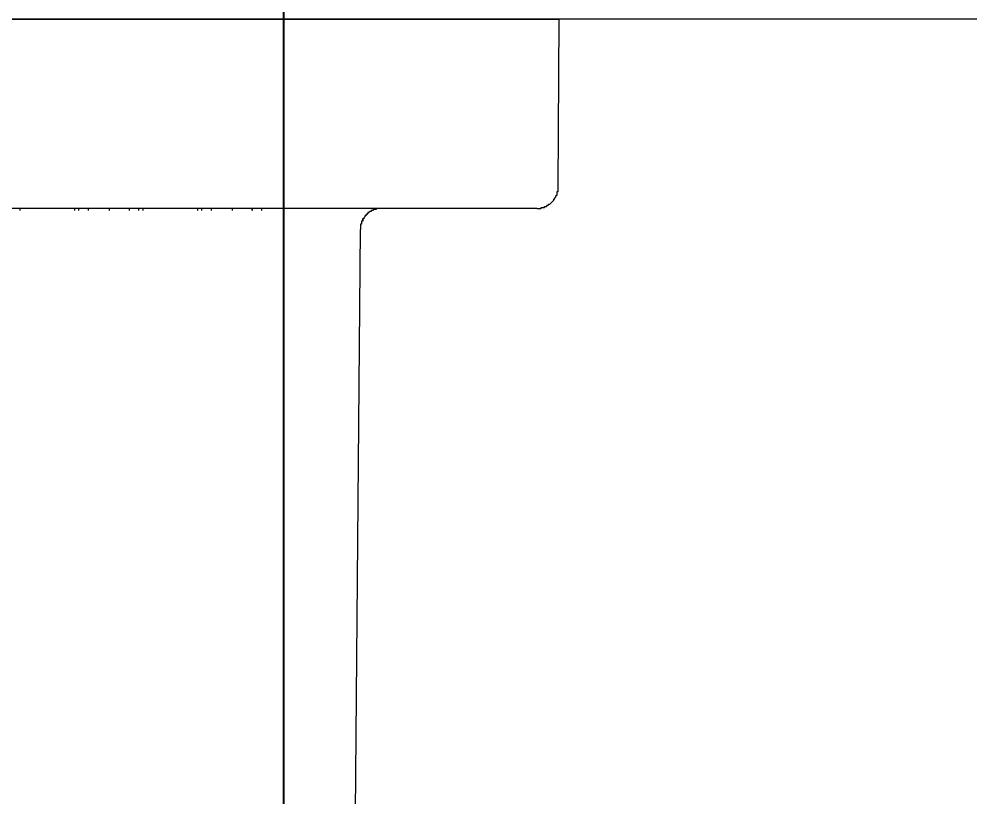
# Model space of a CAD drawing. Header units: millimetres. Extents: x -8913 to 62688, y -13000 to 43000.
# Drawn here: x 40664.29 to 40711.8, y 15136.17 to 15175.02 of the extents above; entities that cross this region are included whole.
import ezdxf

# ---------------------------------------------------------------- set-up
doc = ezdxf.new("R2010")
doc.units = ezdxf.units.MM
doc.header["$MEASUREMENT"] = 0
doc.header["$PDMODE"] = 1
doc.linetypes.add('1735 X DT-5BR-Grids$0$CENTER2', pattern=[28.575, 19.05, -3.175, 3.175, -3.175])
for name, color, linetype, lineweight in [('07--DIM-2', 2, 'Continuous', 25), ('1735 X DT-5BR-FFP$0$M--PLASTER-0', 8, 'Continuous', 9), ('1735 X DT-5BR-FFP$0$N--SANITARY-2', 9, 'Continuous', 18), ('1735 X DT-5BR-Grids$0$08--SECTREF-LINE', 7, 'Continuous', 25), ('N--DRAINPOINT', 251, 'Continuous', 18), ('N--SANITARY-1', 9, 'Continuous', 18), ('Z--X-REF', 7, 'Continuous', 0)]:
    doc.layers.add(name, color=color, linetype=linetype, lineweight=lineweight)
doc.styles.add('ISO', font='isocp2.shx', dxfattribs={"width": 0.8})
doc.dimstyles.new('1-100_AR', dxfattribs={"dimtxt": 225, "dimasz": 100, "dimexe": 100, "dimexo": 100, "dimgap": 0, "dimtad": 0, "dimdec": 0, "dimzin": 12, "dimdsep": 46, "dimtxsty": 'ISO', "dimblk": 'ARCHTICK', "dimcen": 100, "dimdle": 100, "dimclrd": 8, "dimclre": 9, "dimclrt": 2, "dimadec": 0, "dimazin": 0, "dimtfac": 1, "dimtdec": 0, "dimtmove": 0, "dimatfit": 2, "dimldrblk": 'ARCHTICK', "dimfxl": 1, "dimtvp": 0.75, "dimtolj": 1, "dimtzin": 12, "dimlwd": 9, "dimlwe": 9, "dimarcsym": 0})

# ---------------------------------------------------------------- blocks, each defined once
blk = doc.blocks.new('1735 X DT-5BR-FFP$0$A$C491B616C')
at = {"lineweight": 9, "ltscale": 5}
for points in [[(-35.197, 0), (32.708, 0)], [(32.623, -13.643), (32.708, 0)], [(30.92, -15.348), (31.006, -15.348), (31.089, -15.348), (31.175, -15.348), (31.261, -15.348), (31.261, -15.263), (31.347, -15.263), (31.43, -15.263), (31.516, -15.263), (31.516, -15.179), (31.602, -15.179), (31.685, -15.179), (31.771, -15.093), (31.857, -15.093), (31.857, -15.007), (31.943, -15.007), (32.026, -14.921), (32.112, -14.838), (32.198, -14.752), (32.281, -14.666), (32.281, -14.581), (32.367, -14.581), (32.367, -14.497), (32.453, -14.411), (32.453, -14.325), (32.539, -14.24), (32.539, -14.154), (32.539, -14.07), (32.539, -13.984), (32.623, -13.984), (32.623, -13.899), (32.623, -13.813), (32.623, -13.729), (32.623, -13.643)], [(-1.201, -15.348), (-33.323, -15.348)], [(-11, -15.52), (-11, -15.348)], [(-6.568, -15.52), (-6.568, -15.348)], [(-6.229, -15.52), (-6.229, -15.348)], [(-5.462, -15.52), (-5.462, -15.348)], [(-3.757, -15.52), (-3.757, -15.348)], [(-2.139, -15.52), (-2.139, -15.348)], [(-1.371, -15.52), (-1.371, -15.348)], [(30.92, -15.348), (-1.201, -15.348)], [(-1.032, -15.52), (-1.032, -15.348)], [(3.4, -15.52), (3.4, -15.348)], [(3.74, -15.52), (3.74, -15.348)], [(4.506, -15.52), (4.506, -15.348)], [(6.212, -15.52), (6.212, -15.348)], [(7.829, -15.52), (7.829, -15.348)], [(8.597, -15.52), (8.597, -15.348)], [(18.309, -15.348), (18.225, -15.348), (18.14, -15.348), (18.054, -15.348), (17.968, -15.348), (17.883, -15.348), (17.883, -15.434), (17.797, -15.434), (17.713, -15.434), (17.627, -15.434), (17.627, -15.52), (17.542, -15.52), (17.456, -15.52), (17.456, -15.605), (17.372, -15.605), (17.287, -15.691), (17.201, -15.691), (17.201, -15.775), (17.117, -15.775), (17.117, -15.861), (17.031, -15.861), (17.031, -15.946), (16.946, -15.946), (16.946, -16.032), (16.86, -16.116), (16.86, -16.202), (16.776, -16.202), (16.776, -16.287), (16.776, -16.371), (16.691, -16.371), (16.691, -16.457), (16.691, -16.543), (16.691, -16.628), (16.605, -16.628), (16.605, -16.712), (16.605, -16.798), (16.605, -16.883), (16.605, -16.969), (16.605, -17.053)], [(16.18, -67.534), (16.605, -17.053)]]:
    blk.add_lwpolyline(points, dxfattribs=at)
blk = doc.blocks.new('1735 X DT-5BR-FFP')
at = {"layer": '1735 X DT-5BR-FFP$0$M--PLASTER-0'}
blk.add_lwpolyline([(5975.004, 14250.02), (5975.004, 15175.022), (3275, 15175.022), (3275, 14050.025)], dxfattribs=at)
at = {"layer": '1735 X DT-5BR-FFP$0$N--SANITARY-2', "xscale": 0.6161137440758294, "yscale": 0.6161137440758294, "zscale": 0.6161137440758294}
blk.add_blockref('1735 X DT-5BR-FFP$0$A$C491B616C', (4883.618, 15175.022), dxfattribs=at)
blk = doc.blocks.new('_ArchTick')
at = {"color": 0, "const_width": 0.15}
blk.add_lwpolyline([(-0.5, -0.5), (0.5, 0.5)], dxfattribs=at)
blk = doc.blocks.new('*D151')
at = {"layer": '07--DIM-2', "color": 9, "lineweight": 9, "transparency": 16777216}
for p, q in [((39037.501, 15099.996), (39037.501, 14486.981)), ((41787.506, 15099.996), (41787.506, 14486.981))]:
    blk.add_line(p, q, dxfattribs=at)
at = {"layer": '07--DIM-2', "color": 8, "lineweight": 9, "transparency": 16777216}
blk.add_line((38937.501, 14586.981), (41887.506, 14586.981), dxfattribs=at)
at = {"layer": 'Defpoints', "color": 0, "transparency": 16777216}
for p in [(39037.501, 15199.996), (41787.506, 15199.996), (41787.506, 14586.981)]:
    blk.add_point(p, dxfattribs=at)
at = {"layer": '07--DIM-2', "color": 8, "lineweight": 9, "transparency": 16777216, "xscale": 100, "yscale": 100, "zscale": 100, "rotation": 180}
blk.add_blockref('_ArchTick', (39037.501, 14586.981), dxfattribs=at)
at = {"layer": '07--DIM-2', "color": 8, "lineweight": 9, "transparency": 16777216, "xscale": 100, "yscale": 100, "zscale": 100}
blk.add_blockref('_ArchTick', (41787.506, 14586.981), dxfattribs=at)
at = {"layer": '07--DIM-2', "color": 2, "transparency": 16777216, "insert": (40412.503, 14755.765), "char_height": 225, "attachment_point": 5, "style": 'ISO'}
blk.add_mtext('\\A1;2750', dxfattribs=at)
blk = doc.blocks.new('1735 X DT-5BR-Grids')
at = {"layer": '1735 X DT-5BR-Grids$0$08--SECTREF-LINE', "color": 4, "linetype": '1735 X DT-5BR-Grids$0$CENTER2', "ltscale": 100}
blk.add_lwpolyline([(4890, 30100.509), (4890, 1688.388)], dxfattribs=at)
blk = doc.blocks.new('A$C491B616C')
at = {"lineweight": 9, "ltscale": 5}
for points in [[(-35.197, 0), (32.708, 0)], [(32.623, -13.643), (32.708, 0)], [(30.92, -15.348), (31.006, -15.348), (31.089, -15.348), (31.175, -15.348), (31.261, -15.348), (31.261, -15.263), (31.347, -15.263), (31.43, -15.263), (31.516, -15.263), (31.516, -15.179), (31.602, -15.179), (31.685, -15.179), (31.771, -15.093), (31.857, -15.093), (31.857, -15.007), (31.943, -15.007), (32.026, -14.921), (32.112, -14.838), (32.198, -14.752), (32.281, -14.666), (32.281, -14.581), (32.367, -14.581), (32.367, -14.497), (32.453, -14.411), (32.453, -14.325), (32.539, -14.24), (32.539, -14.154), (32.539, -14.07), (32.539, -13.984), (32.623, -13.984), (32.623, -13.899), (32.623, -13.813), (32.623, -13.729), (32.623, -13.643)], [(-1.201, -15.348), (-33.323, -15.348)], [(-11, -15.52), (-11, -15.348)], [(-6.568, -15.52), (-6.568, -15.348)], [(-6.229, -15.52), (-6.229, -15.348)], [(-5.462, -15.52), (-5.462, -15.348)], [(-3.757, -15.52), (-3.757, -15.348)], [(-2.139, -15.52), (-2.139, -15.348)], [(-1.371, -15.52), (-1.371, -15.348)], [(30.92, -15.348), (-1.201, -15.348)], [(-1.032, -15.52), (-1.032, -15.348)], [(3.4, -15.52), (3.4, -15.348)], [(3.74, -15.52), (3.74, -15.348)], [(4.506, -15.52), (4.506, -15.348)], [(6.212, -15.52), (6.212, -15.348)], [(7.829, -15.52), (7.829, -15.348)], [(8.597, -15.52), (8.597, -15.348)], [(18.309, -15.348), (18.225, -15.348), (18.14, -15.348), (18.054, -15.348), (17.968, -15.348), (17.883, -15.348), (17.883, -15.434), (17.797, -15.434), (17.713, -15.434), (17.627, -15.434), (17.627, -15.52), (17.542, -15.52), (17.456, -15.52), (17.456, -15.605), (17.372, -15.605), (17.287, -15.691), (17.201, -15.691), (17.201, -15.775), (17.117, -15.775), (17.117, -15.861), (17.031, -15.861), (17.031, -15.946), (16.946, -15.946), (16.946, -16.032), (16.86, -16.116), (16.86, -16.202), (16.776, -16.202), (16.776, -16.287), (16.776, -16.371), (16.691, -16.371), (16.691, -16.457), (16.691, -16.543), (16.691, -16.628), (16.605, -16.628), (16.605, -16.712), (16.605, -16.798), (16.605, -16.883), (16.605, -16.969), (16.605, -17.053)], [(16.18, -67.534), (16.605, -17.053)]]:
    blk.add_lwpolyline(points, dxfattribs=at)
blk = doc.blocks.new('A$C5A397BC0')
at = {"layer": 'N--SANITARY-1', "xscale": 0.6161137440758294, "yscale": 0.6161137440758294, "zscale": 0.6161137440758294}
blk.add_blockref('A$C491B616C', (-10116.382, 8725.022), dxfattribs=at)

msp = doc.modelspace()

# ---------------------------------------------------------------- block references
at = {"layer": 'Z--X-REF'}
msp.add_blockref('1735 X DT-5BR-FFP', (35787.501, 0), dxfattribs=at)

# ---------------------------------------------------------------- next in the draw order: block references
msp.add_blockref('1735 X DT-5BR-Grids', (35787.501, 0))
at = {"layer": 'N--DRAINPOINT'}
msp.add_blockref('A$C5A397BC0', (50787.5, 6450), dxfattribs=at)

# ---------------------------------------------------------------- next in the draw order: dimensions: what is measured, and where the dimension line sits
at = {"layer": '07--DIM-2'}
dim = msp.add_linear_dim(base=(41787.506, 14586.981), p1=(39037.501, 15199.996), p2=(41787.506, 15199.996), dimstyle='1-100_AR', dxfattribs=at)
dim.commit()
dim.dimension.update_dxf_attribs({"geometry": '*D151', "text_midpoint": (40412.503, 14755.765)})

doc.saveas('drawing.dxf')
